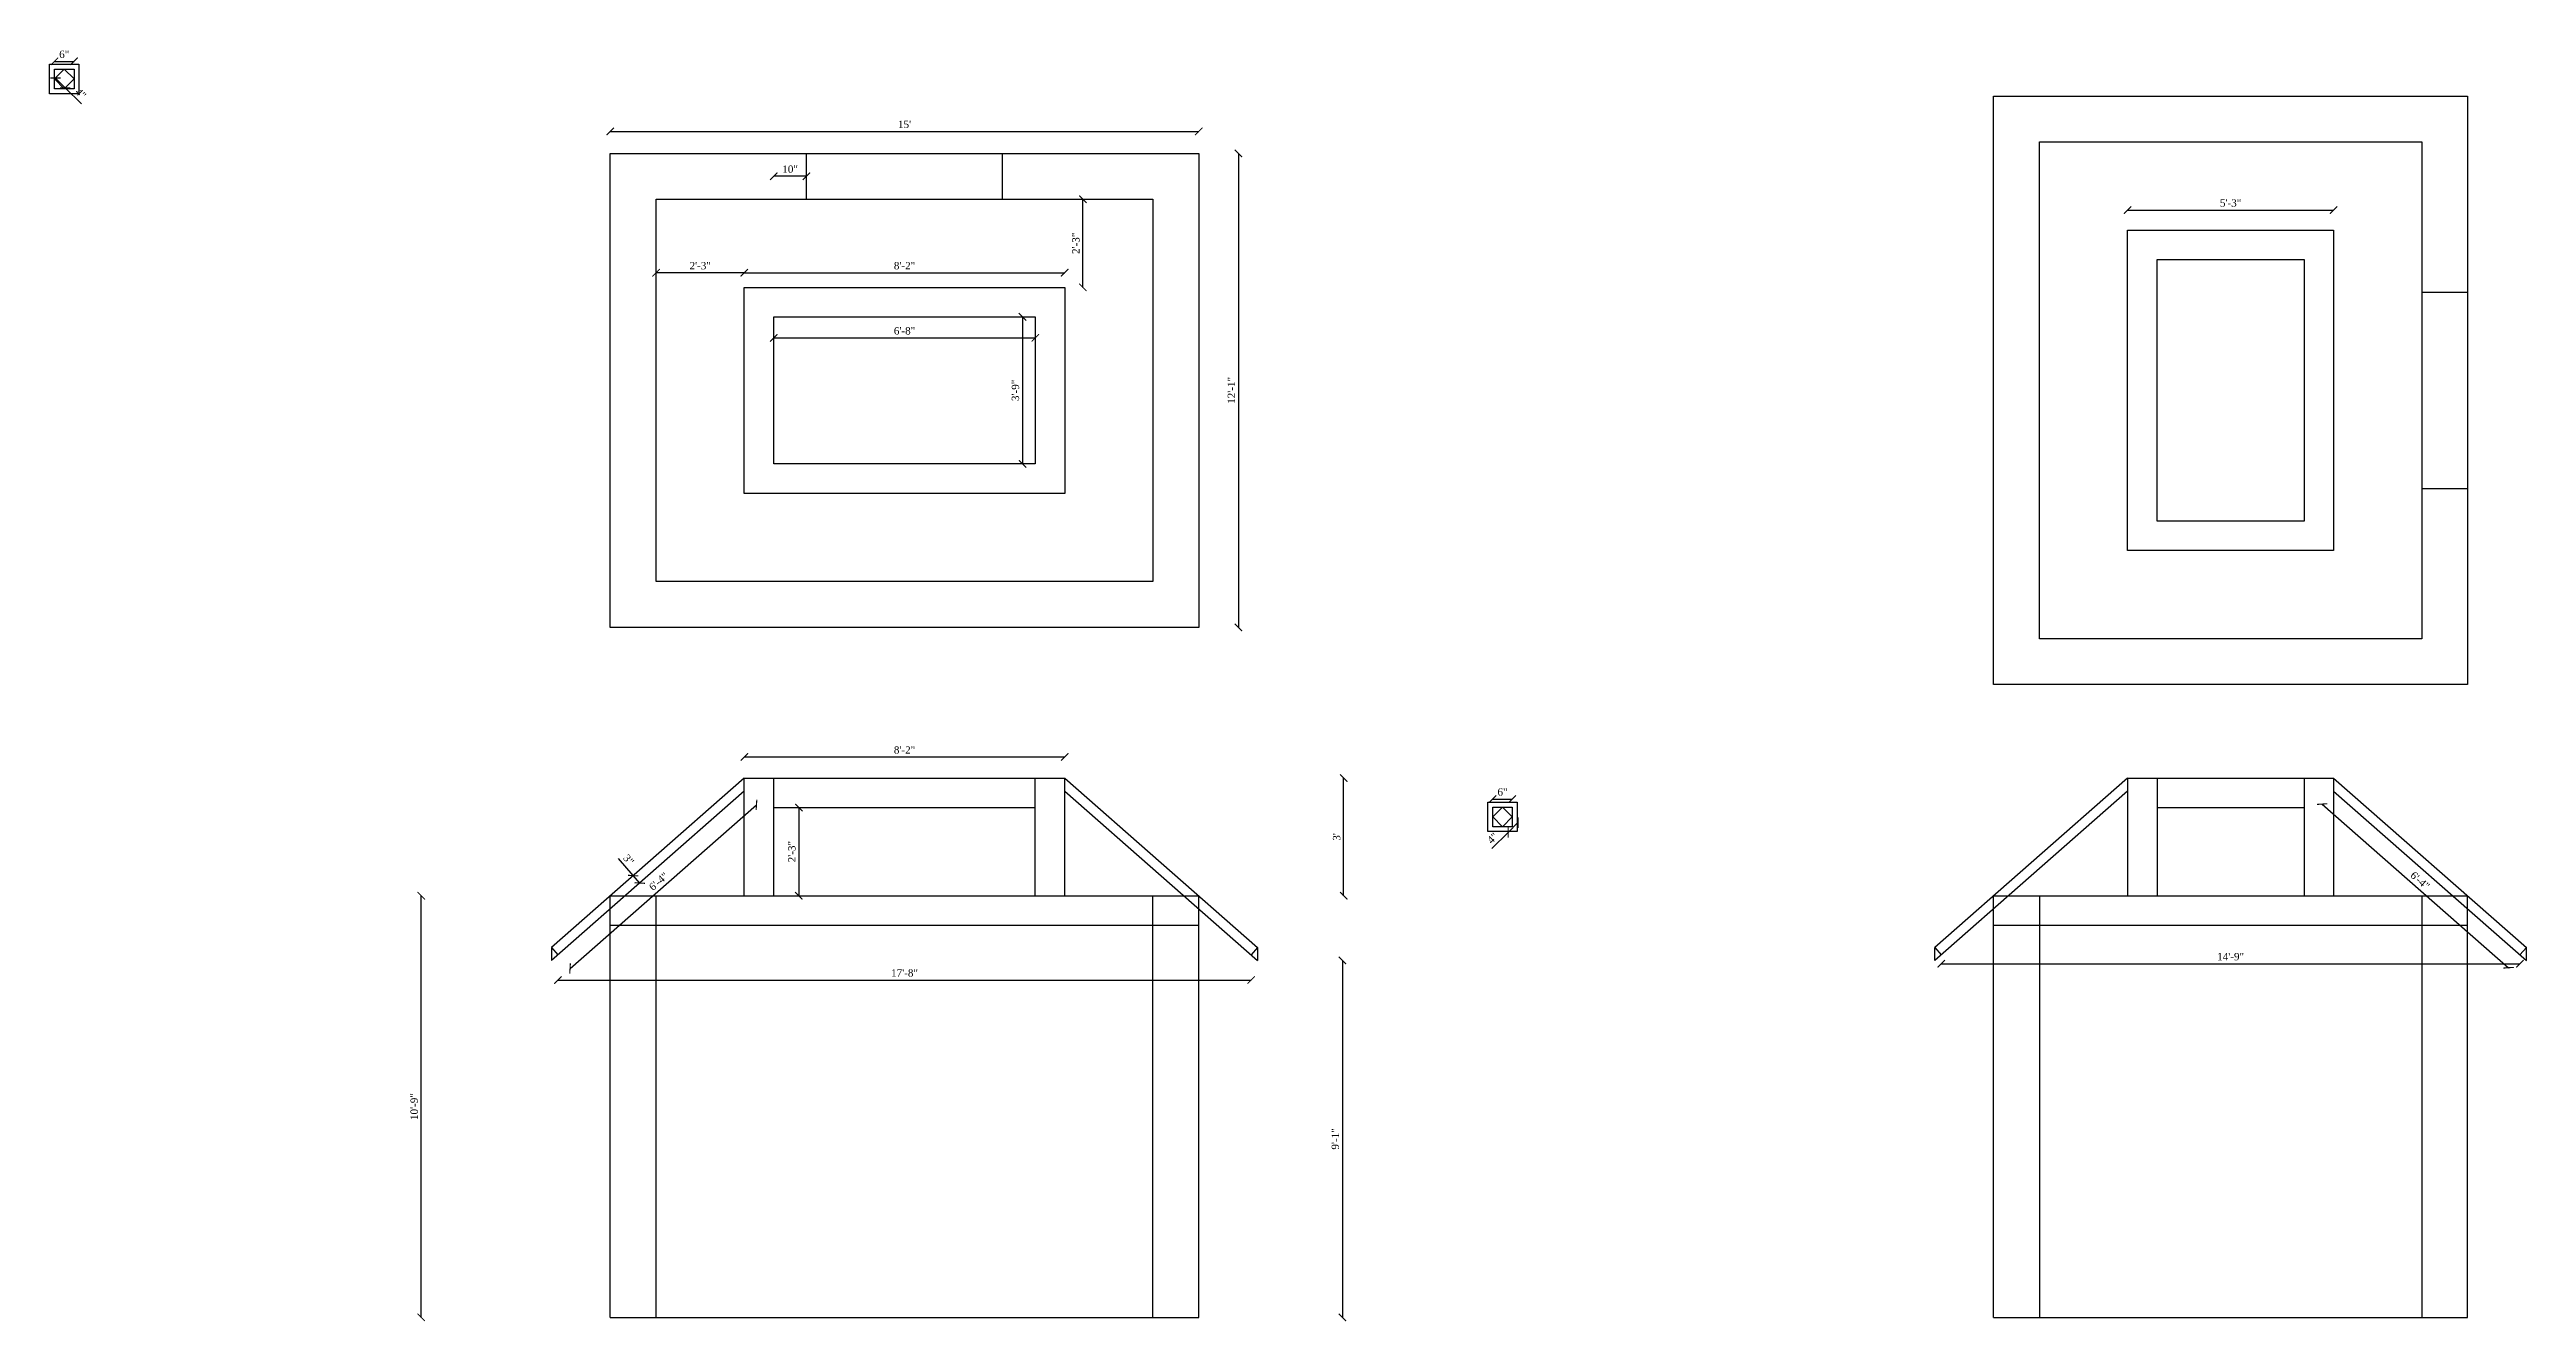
# Model space of a CAD drawing. Header units: inches. Extents: x 58262 to 68316, y -6134 to -3260.
# Drawn here: x 64636 to 65394, y -5198 to -4809 of the extents above; entities that cross this region are included whole.
import ezdxf

# ---------------------------------------------------------------- set-up
doc = ezdxf.new("R2010")
doc.units = ezdxf.units.IN
doc.header["$MEASUREMENT"] = 0
doc.layers.add('ELEVATION', color=6, linetype='Continuous', lineweight=30)
doc.styles.get("Standard").update_dxf_attribs({"font": 'times.ttf'})
doc.dimstyles.get("Standard").update_dxf_attribs({"dimtxt": 2.25, "dimasz": 2.25, "dimexe": 0.18, "dimexo": 0.0625, "dimgap": 1, "dimtad": 1, "dimdec": 1, "dimzin": 0, "dimdsep": 46, "dimlunit": 4, "dimtxsty": 'Standard', "dimblk": 'ARCHTICK', "dimcen": 0.09, "dimse1": 1, "dimse2": 1, "dimadec": 0, "dimazin": 0, "dimtfac": 1, "dimtdec": 1, "dimtofl": 0, "dimtmove": 0, "dimatfit": 3, "dimldrblk": 'ARCHTICK', "dimfxl": 1, "dimtolj": 1, "dimtzin": 0, "dimarcsym": 0})

# ---------------------------------------------------------------- blocks, each defined once
blk = doc.blocks.new('_ArchTick')
at = {"color": 0, "linetype": 'ByBlock', "const_width": 0.15}
blk.add_lwpolyline([(-0.5, -0.5), (0.5, 0.5)], dxfattribs=at)
blk = doc.blocks.new('*D884')
at = {"layer": 'Defpoints', "color": 0, "transparency": 16777216}
for p in [(64637.55, -4814.91), (64643.55, -4812.52), (64643.55, -4814.91)]:
    blk.add_point(p, dxfattribs=at)
at = {"layer": 'ELEVATION', "color": 0, "lineweight": -2, "transparency": 16777216}
blk.add_line((64637.55, -4812.52), (64643.55, -4812.52), dxfattribs=at)
at = {"layer": 'ELEVATION', "color": 0, "lineweight": -2, "transparency": 16777216, "xscale": 2.25, "yscale": 2.25, "zscale": 2.25, "rotation": 180}
blk.add_blockref('_ArchTick', (64637.55, -4812.52), dxfattribs=at)
at = {"layer": 'ELEVATION', "color": 0, "lineweight": -2, "transparency": 16777216, "xscale": 2.25, "yscale": 2.25, "zscale": 2.25}
blk.add_blockref('_ArchTick', (64643.55, -4812.52), dxfattribs=at)
at = {"layer": 'ELEVATION', "color": 0, "transparency": 16777216, "insert": (64640.55, -4810.37), "char_height": 2.25, "attachment_point": 5}
blk.add_mtext('\\A1;6"', dxfattribs=at)
blk = doc.blocks.new('*D885')
at = {"layer": 'Defpoints', "color": 0, "transparency": 16777216}
for p in [(64637.55, -4817.91), (64640.55, -4820.91), (64640.85, -4820.61)]:
    blk.add_point(p, dxfattribs=at)
at = {"layer": 'ELEVATION', "color": 0, "lineweight": -2, "transparency": 16777216}
for p, q in [((64637.85, -4817.61), (64640.85, -4820.61)), ((64640.85, -4820.61), (64645.8, -4825.56))]:
    blk.add_line(p, q, dxfattribs=at)
at = {"layer": 'ELEVATION', "color": 0, "lineweight": -2, "transparency": 16777216, "xscale": 2.25, "yscale": 2.25, "zscale": 2.25}
for p, rotation in [((64637.85, -4817.61), 135), ((64640.85, -4820.61), 315)]:
    blk.add_blockref('_ArchTick', p, dxfattribs=dict(at, rotation=rotation))
at = {"layer": 'ELEVATION', "color": 0, "transparency": 16777216, "insert": (64645.62, -4822.38), "char_height": 2.25, "attachment_point": 5, "rotation": 315}
blk.add_mtext('\\A1;4"', dxfattribs=at)
blk = doc.blocks.new('*D886')
at = {"layer": 'Defpoints', "color": 0, "transparency": 16777216}
for p in [(64749.75, -5067.8), (64821.58, -5067.8), (64821.58, -5196.8)]:
    blk.add_point(p, dxfattribs=at)
at = {"layer": 'ELEVATION', "color": 0, "lineweight": -2, "transparency": 16777216}
blk.add_line((64749.75, -5196.8), (64749.75, -5067.8), dxfattribs=at)
at = {"layer": 'ELEVATION', "color": 0, "lineweight": -2, "transparency": 16777216, "xscale": 2.25, "yscale": 2.25, "zscale": 2.25}
for p, rotation in [((64749.75, -5067.8), 90), ((64749.75, -5196.8), 270)]:
    blk.add_blockref('_ArchTick', p, dxfattribs=dict(at, rotation=rotation))
at = {"layer": 'ELEVATION', "color": 0, "transparency": 16777216, "insert": (64747.6, -5132.3), "char_height": 2.25, "attachment_point": 5, "rotation": 90}
blk.add_mtext('\\A1;10\'-9"', dxfattribs=at)
blk = doc.blocks.new('*D887')
at = {"layer": 'Defpoints', "color": 0, "transparency": 16777216}
for p in [(65005.58, -5087.6), (65011.58, -5196.8), (65031.53, -5196.8)]:
    blk.add_point(p, dxfattribs=at)
at = {"layer": 'ELEVATION', "color": 0, "lineweight": -2, "transparency": 16777216}
blk.add_line((65031.53, -5087.6), (65031.53, -5196.8), dxfattribs=at)
at = {"layer": 'ELEVATION', "color": 0, "lineweight": -2, "transparency": 16777216, "xscale": 2.25, "yscale": 2.25, "zscale": 2.25}
for p, rotation in [((65031.53, -5087.6), 90), ((65031.53, -5196.8), 270)]:
    blk.add_blockref('_ArchTick', p, dxfattribs=dict(at, rotation=rotation))
at = {"layer": 'ELEVATION', "color": 0, "transparency": 16777216, "insert": (65029.38, -5142.2), "char_height": 2.25, "attachment_point": 5, "rotation": 90}
blk.add_mtext('\\A1;9\'-1"', dxfattribs=at)
blk = doc.blocks.new('*D888')
at = {"layer": 'Defpoints', "color": 0, "transparency": 16777216}
for p in [(64848.58, -5035.8), (64852.29, -5040.01), (64791.56, -5085.86)]:
    blk.add_point(p, dxfattribs=at)
at = {"layer": 'ELEVATION', "color": 0, "lineweight": -2, "transparency": 16777216}
blk.add_line((64795.27, -5090.08), (64852.29, -5040.01), dxfattribs=at)
at = {"layer": 'ELEVATION', "color": 0, "lineweight": -2, "transparency": 16777216, "xscale": 2.25, "yscale": 2.25, "zscale": 2.25}
for p, rotation in [((64852.29, -5040.01), 41.28471089455818), ((64795.27, -5090.08), 221.2847108945582)]:
    blk.add_blockref('_ArchTick', p, dxfattribs=dict(at, rotation=rotation))
at = {"layer": 'ELEVATION', "color": 0, "transparency": 16777216, "insert": (64822.36, -5063.43), "char_height": 2.25, "attachment_point": 5, "rotation": 41.28471}
blk.add_mtext('\\A1;6\'-4"', dxfattribs=at)
blk = doc.blocks.new('*D889')
at = {"layer": 'Defpoints', "color": 0, "transparency": 16777216}
for p in [(65334.72, -5035.8), (65388.27, -5089.82), (65391.74, -5085.86)]:
    blk.add_point(p, dxfattribs=at)
at = {"layer": 'ELEVATION', "color": 0, "lineweight": -2, "transparency": 16777216}
blk.add_line((65331.25, -5039.75), (65388.27, -5089.82), dxfattribs=at)
at = {"layer": 'ELEVATION', "color": 0, "lineweight": -2, "transparency": 16777216, "xscale": 2.25, "yscale": 2.25, "zscale": 2.25}
for p, rotation in [((65331.25, -5039.75), 138.7152891052966), ((65388.27, -5089.82), 318.7152891052966)]:
    blk.add_blockref('_ArchTick', p, dxfattribs=dict(at, rotation=rotation))
at = {"layer": 'ELEVATION', "color": 0, "transparency": 16777216, "insert": (65361.17, -5063.17), "char_height": 2.25, "attachment_point": 5, "rotation": 318.71529}
blk.add_mtext('\\A1;6\'-4"', dxfattribs=at)
blk = doc.blocks.new('*D890')
at = {"layer": 'Defpoints', "color": 0, "transparency": 16777216}
for p in [(64946.58, -4877.18), (64848.58, -4881.68), (64946.58, -4881.68)]:
    blk.add_point(p, dxfattribs=at)
at = {"layer": 'ELEVATION', "color": 0, "lineweight": -2, "transparency": 16777216}
blk.add_line((64848.58, -4877.18), (64946.58, -4877.18), dxfattribs=at)
at = {"layer": 'ELEVATION', "color": 0, "lineweight": -2, "transparency": 16777216, "xscale": 2.25, "yscale": 2.25, "zscale": 2.25, "rotation": 180}
blk.add_blockref('_ArchTick', (64848.58, -4877.18), dxfattribs=at)
at = {"layer": 'ELEVATION', "color": 0, "lineweight": -2, "transparency": 16777216, "xscale": 2.25, "yscale": 2.25, "zscale": 2.25}
blk.add_blockref('_ArchTick', (64946.58, -4877.18), dxfattribs=at)
at = {"layer": 'ELEVATION', "color": 0, "transparency": 16777216, "insert": (64897.58, -4875.04), "char_height": 2.25, "attachment_point": 5}
blk.add_mtext('\\A1;8\'-2"', dxfattribs=at)
blk = doc.blocks.new('*D891')
at = {"layer": 'Defpoints', "color": 0, "transparency": 16777216}
for p in [(64937.58, -4890.68), (64933.67, -4935.68), (64937.58, -4935.68)]:
    blk.add_point(p, dxfattribs=at)
at = {"layer": 'ELEVATION', "color": 0, "lineweight": -2, "transparency": 16777216}
blk.add_line((64933.67, -4890.68), (64933.67, -4935.68), dxfattribs=at)
at = {"layer": 'ELEVATION', "color": 0, "lineweight": -2, "transparency": 16777216, "xscale": 2.25, "yscale": 2.25, "zscale": 2.25}
for p, rotation in [((64933.67, -4890.68), 90), ((64933.67, -4935.68), 270)]:
    blk.add_blockref('_ArchTick', p, dxfattribs=dict(at, rotation=rotation))
at = {"layer": 'ELEVATION', "color": 0, "transparency": 16777216, "insert": (64931.52, -4913.18), "char_height": 2.25, "attachment_point": 5, "rotation": 90}
blk.add_mtext('\\A1;3\'-9"', dxfattribs=at)
blk = doc.blocks.new('*D892')
at = {"layer": 'Defpoints', "color": 0, "transparency": 16777216}
for p in [(64791.56, -5085.86), (65003.61, -5085.86), (65003.61, -5093.59)]:
    blk.add_point(p, dxfattribs=at)
at = {"layer": 'ELEVATION', "color": 0, "lineweight": -2, "transparency": 16777216}
blk.add_line((64791.56, -5093.59), (65003.61, -5093.59), dxfattribs=at)
at = {"layer": 'ELEVATION', "color": 0, "lineweight": -2, "transparency": 16777216, "xscale": 2.25, "yscale": 2.25, "zscale": 2.25, "rotation": 180}
blk.add_blockref('_ArchTick', (64791.56, -5093.59), dxfattribs=at)
at = {"layer": 'ELEVATION', "color": 0, "lineweight": -2, "transparency": 16777216, "xscale": 2.25, "yscale": 2.25, "zscale": 2.25}
blk.add_blockref('_ArchTick', (65003.61, -5093.59), dxfattribs=at)
at = {"layer": 'ELEVATION', "color": 0, "transparency": 16777216, "insert": (64897.58, -5091.44), "char_height": 2.25, "attachment_point": 5}
blk.add_mtext('\\A1;17\'-8"', dxfattribs=at)
blk = doc.blocks.new('*D893')
at = {"layer": 'Defpoints', "color": 0, "transparency": 16777216}
for p in [(65214.7, -5085.86), (65391.74, -5085.86), (65391.74, -5088.58)]:
    blk.add_point(p, dxfattribs=at)
at = {"layer": 'ELEVATION', "color": 0, "lineweight": -2, "transparency": 16777216}
blk.add_line((65214.7, -5088.58), (65391.74, -5088.58), dxfattribs=at)
at = {"layer": 'ELEVATION', "color": 0, "lineweight": -2, "transparency": 16777216, "xscale": 2.25, "yscale": 2.25, "zscale": 2.25, "rotation": 180}
blk.add_blockref('_ArchTick', (65214.7, -5088.58), dxfattribs=at)
at = {"layer": 'ELEVATION', "color": 0, "lineweight": -2, "transparency": 16777216, "xscale": 2.25, "yscale": 2.25, "zscale": 2.25}
blk.add_blockref('_ArchTick', (65391.74, -5088.58), dxfattribs=at)
at = {"layer": 'ELEVATION', "color": 0, "transparency": 16777216, "insert": (65303.22, -5086.43), "char_height": 2.25, "attachment_point": 5}
blk.add_mtext('\\A1;14\'-9"', dxfattribs=at)
blk = doc.blocks.new('*D894')
at = {"layer": 'Defpoints', "color": 0, "transparency": 16777216}
for p in [(65271.72, -4864.18), (65334.72, -4858), (65334.72, -4864.18)]:
    blk.add_point(p, dxfattribs=at)
at = {"layer": 'ELEVATION', "color": 0, "lineweight": -2, "transparency": 16777216}
blk.add_line((65271.72, -4858), (65334.72, -4858), dxfattribs=at)
at = {"layer": 'ELEVATION', "color": 0, "lineweight": -2, "transparency": 16777216, "xscale": 2.25, "yscale": 2.25, "zscale": 2.25, "rotation": 180}
blk.add_blockref('_ArchTick', (65271.72, -4858), dxfattribs=at)
at = {"layer": 'ELEVATION', "color": 0, "lineweight": -2, "transparency": 16777216, "xscale": 2.25, "yscale": 2.25, "zscale": 2.25}
blk.add_blockref('_ArchTick', (65334.72, -4858), dxfattribs=at)
at = {"layer": 'ELEVATION', "color": 0, "transparency": 16777216, "insert": (65303.22, -4855.85), "char_height": 2.25, "attachment_point": 5}
blk.add_mtext('\\A1;5\'-3"', dxfattribs=at)
blk = doc.blocks.new('*D895')
at = {"layer": 'Defpoints', "color": 0, "transparency": 16777216}
for p in [(64857.58, -5040.8), (64857.58, -5067.8), (64865.26, -5067.8)]:
    blk.add_point(p, dxfattribs=at)
at = {"layer": 'ELEVATION', "color": 0, "lineweight": -2, "transparency": 16777216}
blk.add_line((64865.26, -5040.8), (64865.26, -5067.8), dxfattribs=at)
at = {"layer": 'ELEVATION', "color": 0, "lineweight": -2, "transparency": 16777216, "xscale": 2.25, "yscale": 2.25, "zscale": 2.25}
for p, rotation in [((64865.26, -5040.8), 90), ((64865.26, -5067.8), 270)]:
    blk.add_blockref('_ArchTick', p, dxfattribs=dict(at, rotation=rotation))
at = {"layer": 'ELEVATION', "color": 0, "transparency": 16777216, "insert": (64863.12, -5054.3), "char_height": 2.25, "attachment_point": 5, "rotation": 90}
blk.add_mtext('\\A1;2\'-3"', dxfattribs=at)
blk = doc.blocks.new('*D896')
at = {"layer": 'Defpoints', "color": 0, "transparency": 16777216}
for p in [(65083.5, -5038.22), (65077.5, -5040.69), (65083.5, -5040.69)]:
    blk.add_point(p, dxfattribs=at)
at = {"layer": 'ELEVATION', "color": 0, "lineweight": -2, "transparency": 16777216}
blk.add_line((65077.5, -5038.22), (65083.5, -5038.22), dxfattribs=at)
at = {"layer": 'ELEVATION', "color": 0, "lineweight": -2, "transparency": 16777216, "xscale": 2.25, "yscale": 2.25, "zscale": 2.25, "rotation": 180}
blk.add_blockref('_ArchTick', (65077.5, -5038.22), dxfattribs=at)
at = {"layer": 'ELEVATION', "color": 0, "lineweight": -2, "transparency": 16777216, "xscale": 2.25, "yscale": 2.25, "zscale": 2.25}
blk.add_blockref('_ArchTick', (65083.5, -5038.22), dxfattribs=at)
at = {"layer": 'ELEVATION', "color": 0, "transparency": 16777216, "insert": (65080.5, -5036.07), "char_height": 2.25, "attachment_point": 5}
blk.add_mtext('\\A1;6"', dxfattribs=at)
blk = doc.blocks.new('*D897')
at = {"layer": 'Defpoints', "color": 0, "transparency": 16777216}
for p in [(65083.5, -5043.69), (65080.5, -5046.69), (65082.23, -5048.43)]:
    blk.add_point(p, dxfattribs=at)
at = {"layer": 'ELEVATION', "color": 0, "lineweight": -2, "transparency": 16777216}
for p, q in [((65085.23, -5045.43), (65082.23, -5048.43)), ((65082.23, -5048.43), (65077.28, -5053.37))]:
    blk.add_line(p, q, dxfattribs=at)
at = {"layer": 'ELEVATION', "color": 0, "lineweight": -2, "transparency": 16777216, "xscale": 2.25, "yscale": 2.25, "zscale": 2.25}
for p, rotation in [((65085.23, -5045.43), 45), ((65082.23, -5048.43), 225)]:
    blk.add_blockref('_ArchTick', p, dxfattribs=dict(at, rotation=rotation))
at = {"layer": 'ELEVATION', "color": 0, "transparency": 16777216, "insert": (65077.46, -5050.19), "char_height": 2.25, "attachment_point": 5, "rotation": 45}
blk.add_mtext('\\A1;4"', dxfattribs=at)
blk = doc.blocks.new('*D898')
at = {"layer": 'Defpoints', "color": 0, "transparency": 16777216}
for p in [(64857.58, -4890.68), (64937.58, -4890.68), (64937.58, -4897.13)]:
    blk.add_point(p, dxfattribs=at)
at = {"layer": 'ELEVATION', "color": 0, "lineweight": -2, "transparency": 16777216}
blk.add_line((64857.58, -4897.13), (64937.58, -4897.13), dxfattribs=at)
at = {"layer": 'ELEVATION', "color": 0, "lineweight": -2, "transparency": 16777216, "xscale": 2.25, "yscale": 2.25, "zscale": 2.25, "rotation": 180}
blk.add_blockref('_ArchTick', (64857.58, -4897.13), dxfattribs=at)
at = {"layer": 'ELEVATION', "color": 0, "lineweight": -2, "transparency": 16777216, "xscale": 2.25, "yscale": 2.25, "zscale": 2.25}
blk.add_blockref('_ArchTick', (64937.58, -4897.13), dxfattribs=at)
at = {"layer": 'ELEVATION', "color": 0, "transparency": 16777216, "insert": (64897.58, -4894.98), "char_height": 2.25, "attachment_point": 5}
blk.add_mtext('\\A1;6\'-8"', dxfattribs=at)
blk = doc.blocks.new('*D899')
at = {"layer": 'Defpoints', "color": 0, "transparency": 16777216}
for p in [(64937.58, -5031.8), (65031.91, -5031.8), (64937.58, -5067.8)]:
    blk.add_point(p, dxfattribs=at)
at = {"layer": 'ELEVATION', "color": 0, "lineweight": -2, "transparency": 16777216}
blk.add_line((65031.91, -5067.8), (65031.91, -5031.8), dxfattribs=at)
at = {"layer": 'ELEVATION', "color": 0, "lineweight": -2, "transparency": 16777216, "xscale": 2.25, "yscale": 2.25, "zscale": 2.25}
for p, rotation in [((65031.91, -5031.8), 90), ((65031.91, -5067.8), 270)]:
    blk.add_blockref('_ArchTick', p, dxfattribs=dict(at, rotation=rotation))
at = {"layer": 'ELEVATION', "color": 0, "transparency": 16777216, "insert": (65029.76, -5049.8), "char_height": 2.25, "attachment_point": 5, "rotation": 90}
blk.add_mtext("\\A1;3'", dxfattribs=at)
blk = doc.blocks.new('*D900')
at = {"layer": 'Defpoints', "color": 0, "transparency": 16777216}
for p in [(64857.58, -4847.64), (64867.58, -4854.68), (64857.58, -4890.68)]:
    blk.add_point(p, dxfattribs=at)
at = {"layer": 'ELEVATION', "color": 0, "lineweight": -2, "transparency": 16777216}
blk.add_line((64867.58, -4847.64), (64857.58, -4847.64), dxfattribs=at)
at = {"layer": 'ELEVATION', "color": 0, "lineweight": -2, "transparency": 16777216, "xscale": 2.25, "yscale": 2.25, "zscale": 2.25, "rotation": 180}
blk.add_blockref('_ArchTick', (64857.58, -4847.64), dxfattribs=at)
at = {"layer": 'ELEVATION', "color": 0, "lineweight": -2, "transparency": 16777216, "xscale": 2.25, "yscale": 2.25, "zscale": 2.25}
blk.add_blockref('_ArchTick', (64867.58, -4847.64), dxfattribs=at)
at = {"layer": 'ELEVATION', "color": 0, "transparency": 16777216, "insert": (64862.58, -4845.5), "char_height": 2.25, "attachment_point": 5}
blk.add_mtext('\\A1;10"', dxfattribs=at)
blk = doc.blocks.new('*D901')
at = {"layer": 'Defpoints', "color": 0, "transparency": 16777216}
for p in [(64821.58, -4877.18), (64821.58, -4881.68), (64848.58, -4881.68)]:
    blk.add_point(p, dxfattribs=at)
at = {"layer": 'ELEVATION', "color": 0, "lineweight": -2, "transparency": 16777216}
blk.add_line((64848.58, -4877.18), (64821.58, -4877.18), dxfattribs=at)
at = {"layer": 'ELEVATION', "color": 0, "lineweight": -2, "transparency": 16777216, "xscale": 2.25, "yscale": 2.25, "zscale": 2.25, "rotation": 180}
blk.add_blockref('_ArchTick', (64821.58, -4877.18), dxfattribs=at)
at = {"layer": 'ELEVATION', "color": 0, "lineweight": -2, "transparency": 16777216, "xscale": 2.25, "yscale": 2.25, "zscale": 2.25}
blk.add_blockref('_ArchTick', (64848.58, -4877.18), dxfattribs=at)
at = {"layer": 'ELEVATION', "color": 0, "transparency": 16777216, "insert": (64835.08, -4875.04), "char_height": 2.25, "attachment_point": 5}
blk.add_mtext('\\A1;2\'-3"', dxfattribs=at)
blk = doc.blocks.new('*D902')
at = {"layer": 'Defpoints', "color": 0, "transparency": 16777216}
for p in [(64946.58, -4854.68), (64952.14, -4854.68), (64946.58, -4881.68)]:
    blk.add_point(p, dxfattribs=at)
at = {"layer": 'ELEVATION', "color": 0, "lineweight": -2, "transparency": 16777216}
blk.add_line((64952.14, -4881.68), (64952.14, -4854.68), dxfattribs=at)
at = {"layer": 'ELEVATION', "color": 0, "lineweight": -2, "transparency": 16777216, "xscale": 2.25, "yscale": 2.25, "zscale": 2.25}
for p, rotation in [((64952.14, -4854.68), 90), ((64952.14, -4881.68), 270)]:
    blk.add_blockref('_ArchTick', p, dxfattribs=dict(at, rotation=rotation))
at = {"layer": 'ELEVATION', "color": 0, "transparency": 16777216, "insert": (64950, -4868.18), "char_height": 2.25, "attachment_point": 5, "rotation": 90}
blk.add_mtext('\\A1;2\'-3"', dxfattribs=at)
blk = doc.blocks.new('*D903')
at = {"layer": 'Defpoints', "color": 0, "transparency": 16777216}
for p in [(64810.15, -5065.55), (64812.13, -5067.8), (64814.6, -5061.64)]:
    blk.add_point(p, dxfattribs=at)
at = {"layer": 'ELEVATION', "color": 0, "lineweight": -2, "transparency": 16777216}
for p, q in [((64814.6, -5061.64), (64810.04, -5056.45)), ((64816.58, -5063.9), (64814.6, -5061.64))]:
    blk.add_line(p, q, dxfattribs=at)
at = {"layer": 'ELEVATION', "color": 0, "lineweight": -2, "transparency": 16777216, "xscale": 2.25, "yscale": 2.25, "zscale": 2.25}
for p, rotation in [((64814.6, -5061.64), 131.2847108946808), ((64816.58, -5063.9), 311.2847108946808)]:
    blk.add_blockref('_ArchTick', p, dxfattribs=dict(at, rotation=rotation))
at = {"layer": 'ELEVATION', "color": 0, "transparency": 16777216, "insert": (64813.19, -5056.79), "char_height": 2.25, "attachment_point": 5, "rotation": 311.28471}
blk.add_mtext('\\A1;3"', dxfattribs=at)
blk = doc.blocks.new('*D904')
at = {"layer": 'Defpoints', "color": 0, "transparency": 16777216}
for p in [(64987.58, -4833.94), (64807.58, -4840.68), (64987.58, -4840.68)]:
    blk.add_point(p, dxfattribs=at)
at = {"layer": 'ELEVATION', "color": 0, "lineweight": -2, "transparency": 16777216}
blk.add_line((64807.58, -4833.94), (64987.58, -4833.94), dxfattribs=at)
at = {"layer": 'ELEVATION', "color": 0, "lineweight": -2, "transparency": 16777216, "xscale": 2.25, "yscale": 2.25, "zscale": 2.25, "rotation": 180}
blk.add_blockref('_ArchTick', (64807.58, -4833.94), dxfattribs=at)
at = {"layer": 'ELEVATION', "color": 0, "lineweight": -2, "transparency": 16777216, "xscale": 2.25, "yscale": 2.25, "zscale": 2.25}
blk.add_blockref('_ArchTick', (64987.58, -4833.94), dxfattribs=at)
at = {"layer": 'ELEVATION', "color": 0, "transparency": 16777216, "insert": (64897.58, -4831.8), "char_height": 2.25, "attachment_point": 5}
blk.add_mtext("\\A1;15'", dxfattribs=at)
blk = doc.blocks.new('*D905')
at = {"layer": 'Defpoints', "color": 0, "transparency": 16777216}
for p in [(64987.58, -4840.68), (64987.58, -4985.68), (64999.7, -4985.68)]:
    blk.add_point(p, dxfattribs=at)
at = {"layer": 'ELEVATION', "color": 0, "lineweight": -2, "transparency": 16777216}
blk.add_line((64999.7, -4840.68), (64999.7, -4985.68), dxfattribs=at)
at = {"layer": 'ELEVATION', "color": 0, "lineweight": -2, "transparency": 16777216, "xscale": 2.25, "yscale": 2.25, "zscale": 2.25}
for p, rotation in [((64999.7, -4840.68), 90), ((64999.7, -4985.68), 270)]:
    blk.add_blockref('_ArchTick', p, dxfattribs=dict(at, rotation=rotation))
at = {"layer": 'ELEVATION', "color": 0, "transparency": 16777216, "insert": (64997.57, -4913.18), "char_height": 2.25, "attachment_point": 5, "rotation": 90}
blk.add_mtext('\\A1;12\'-1"', dxfattribs=at)
blk = doc.blocks.new('*D921')
at = {"layer": 'Defpoints', "color": 0, "transparency": 16777216}
for p in [(64946.58, -5025.33), (64848.58, -5031.8), (64946.58, -5031.8)]:
    blk.add_point(p, dxfattribs=at)
at = {"layer": 'ELEVATION', "color": 0, "lineweight": -2, "transparency": 16777216}
blk.add_line((64848.58, -5025.33), (64946.58, -5025.33), dxfattribs=at)
at = {"layer": 'ELEVATION', "color": 0, "lineweight": -2, "transparency": 16777216, "xscale": 2.25, "yscale": 2.25, "zscale": 2.25, "rotation": 180}
blk.add_blockref('_ArchTick', (64848.58, -5025.33), dxfattribs=at)
at = {"layer": 'ELEVATION', "color": 0, "lineweight": -2, "transparency": 16777216, "xscale": 2.25, "yscale": 2.25, "zscale": 2.25}
blk.add_blockref('_ArchTick', (64946.58, -5025.33), dxfattribs=at)
at = {"layer": 'ELEVATION', "color": 0, "transparency": 16777216, "insert": (64897.58, -5023.19), "char_height": 2.25, "attachment_point": 5}
blk.add_mtext('\\A1;8\'-2"', dxfattribs=at)

msp = doc.modelspace()

# ---------------------------------------------------------------- linework, layer by layer
at = {"layer": 'ELEVATION'}
for p, q in [((64640.55, -4814.91), (64637.55, -4817.91)), ((64637.55, -4817.91), (64640.55, -4820.91)), ((64643.55, -4817.91), (64640.55, -4814.91)), ((64640.55, -4820.91), (64643.55, -4817.91)), ((64867.58, -4854.68), (64867.58, -4840.68)), ((64927.58, -4854.68), (64927.58, -4840.68)), ((65271.72, -4962.18), (65271.72, -4864.18)), ((65271.72, -4864.18), (65334.72, -4864.18)), ((65334.72, -4864.18), (65334.72, -4962.18)), ((65280.72, -4953.18), (65280.72, -4873.18)), ((65280.72, -4873.18), (65325.72, -4873.18)), ((65325.72, -4873.18), (65325.72, -4953.18)), ((64848.58, -4881.68), (64946.58, -4881.68)), ((64848.58, -4944.68), (64848.58, -4881.68)), ((64946.58, -4881.68), (64946.58, -4944.68)), ((65361.72, -4883.18), (65375.72, -4883.18)), ((64857.58, -4890.68), (64937.58, -4890.68)), ((64857.58, -4935.68), (64857.58, -4890.68)), ((64937.58, -4890.68), (64937.58, -4935.68)), ((64937.58, -4935.68), (64857.58, -4935.68)), ((64946.58, -4944.68), (64848.58, -4944.68)), ((65361.72, -4943.18), (65375.72, -4943.18)), ((65325.72, -4953.18), (65280.72, -4953.18)), ((65334.72, -4962.18), (65271.72, -4962.18)), ((64848.58, -5031.8), (64789.58, -5083.61)), ((64848.58, -5035.8), (64789.58, -5087.6)), ((64848.58, -5067.8), (64848.58, -5031.8)), ((64848.58, -5031.8), (64857.58, -5031.8)), ((64857.58, -5067.8), (64857.58, -5031.8)), ((64857.58, -5031.8), (64937.58, -5031.8)), ((64937.58, -5067.8), (64937.58, -5031.8)), ((64937.58, -5031.8), (64946.58, -5031.8)), ((64946.58, -5067.8), (64946.58, -5031.8)), ((64946.58, -5031.8), (65005.58, -5083.61)), ((64946.58, -5035.8), (65005.58, -5087.6)), ((65271.72, -5031.8), (65212.72, -5083.61)), ((65271.72, -5035.8), (65212.72, -5087.6)), ((65271.72, -5031.8), (65271.72, -5067.8)), ((65271.72, -5031.8), (65334.72, -5031.8)), ((65280.72, -5031.8), (65280.72, -5067.8)), ((65325.72, -5031.8), (65325.72, -5067.8)), ((65334.72, -5031.8), (65334.72, -5067.8)), ((65334.72, -5031.8), (65393.72, -5083.61)), ((65334.72, -5035.8), (65393.72, -5087.6)), ((64857.58, -5040.8), (64937.58, -5040.8)), ((65077.5, -5043.69), (65080.5, -5040.69)), ((65080.5, -5046.69), (65077.5, -5043.69)), ((65080.5, -5040.69), (65083.5, -5043.69)), ((65083.5, -5043.69), (65080.5, -5046.69)), ((65280.72, -5040.8), (65325.72, -5040.8)), ((64807.58, -5067.8), (64987.58, -5067.8)), ((64807.58, -5196.8), (64807.58, -5067.8)), ((64821.58, -5196.8), (64821.58, -5067.8)), ((64973.58, -5196.8), (64973.58, -5067.8)), ((64987.58, -5196.8), (64987.58, -5067.8)), ((65230.72, -5196.8), (65230.72, -5067.8)), ((65230.72, -5067.8), (65375.72, -5067.8)), ((65244.72, -5067.8), (65244.72, -5196.8)), ((65361.72, -5067.8), (65361.72, -5196.8)), ((65375.72, -5196.8), (65375.72, -5067.8)), ((64789.58, -5083.61), (64789.58, -5087.6)), ((64789.58, -5083.61), (64791.56, -5085.86)), ((64807.58, -5076.8), (64987.58, -5076.8)), ((65005.58, -5083.61), (65003.61, -5085.86)), ((65005.58, -5083.61), (65005.58, -5087.6)), ((65212.72, -5087.6), (65212.72, -5083.61)), ((65212.72, -5083.61), (65214.7, -5085.86)), ((65230.72, -5076.8), (65375.72, -5076.8)), ((65393.72, -5083.61), (65391.74, -5085.86)), ((65393.72, -5087.6), (65393.72, -5083.61)), ((64807.58, -5196.8), (64987.58, -5196.8)), ((65230.72, -5196.8), (65375.72, -5196.8))]:
    msp.add_line(p, q, dxfattribs=at)
for points in [[(64636.05, -4813.41), (64645.05, -4813.41), (64645.05, -4822.41), (64636.05, -4822.41)], [(64637.55, -4814.91), (64643.55, -4814.91), (64643.55, -4820.91), (64637.55, -4820.91)], [(65375.72, -4823.18), (65375.72, -5003.18), (65230.72, -5003.18), (65230.72, -4823.18)], [(64807.58, -4840.68), (64987.58, -4840.68), (64987.58, -4985.68), (64807.58, -4985.68)], [(65361.72, -4837.18), (65361.72, -4989.18), (65244.72, -4989.18), (65244.72, -4837.18)], [(64821.58, -4854.68), (64973.58, -4854.68), (64973.58, -4971.68), (64821.58, -4971.68)], [(65076, -5039.19), (65085, -5039.19), (65085, -5048.19), (65076, -5048.19)], [(65077.5, -5040.69), (65083.5, -5040.69), (65083.5, -5046.69), (65077.5, -5046.69)]]:
    msp.add_lwpolyline(points, close=True, dxfattribs=at)

# ---------------------------------------------------------------- dimensions: what is measured, and where the dimension line sits
for base, p1, p2, picture, middle in [((64643.55, -4812.52), (64637.55, -4814.91), (64643.55, -4814.91), '*D884', (64640.55, -4810.37)), ((64987.58, -4833.94), (64807.58, -4840.68), (64987.58, -4840.68), '*D904', (64897.58, -4831.8)), ((64857.58, -4847.64), (64867.58, -4854.68), (64857.58, -4890.68), '*D900', (64862.58, -4845.5)), ((65334.72, -4858), (65271.72, -4864.18), (65334.72, -4864.18), '*D894', (65303.22, -4855.85)), ((64821.58, -4877.18), (64848.58, -4881.68), (64821.58, -4881.68), '*D901', (64835.08, -4875.04)), ((64946.58, -4877.18), (64848.58, -4881.68), (64946.58, -4881.68), '*D890', (64897.58, -4875.04)), ((64937.58, -4897.13), (64857.58, -4890.68), (64937.58, -4890.68), '*D898', (64897.58, -4894.98)), ((64946.58, -5025.33), (64848.58, -5031.8), (64946.58, -5031.8), '*D921', (64897.58, -5023.19)), ((65083.5, -5038.22), (65077.5, -5040.69), (65083.5, -5040.69), '*D896', (65080.5, -5036.07)), ((65003.6051, -5093.5853), (64791.5639, -5085.862), (65003.6051, -5085.862), '*D892', (64897.5845, -5091.4376)), ((65391.74, -5088.58), (65214.7, -5085.86), (65391.74, -5085.86), '*D893', (65303.22, -5086.43))]:
    dim = msp.add_linear_dim(base=base, p1=p1, p2=p2, dimstyle='Standard', dxfattribs=at)
    dim.commit()
    dim.dimension.update_dxf_attribs({"geometry": picture, "text_midpoint": middle})
for p1, p2, distance, picture, middle in [((64637.55, -4817.91), (64640.55, -4820.91), 0.43, '*D885', (64645.62, -4822.38)), ((64791.56, -5085.86), (64848.58, -5035.8), -5.61, '*D888', (64822.36, -5063.43)), ((65334.72, -5035.8), (65391.74, -5085.86), -5.26, '*D889', (65361.17, -5063.17)), ((65083.5, -5043.69), (65080.5, -5046.69), 2.45, '*D897', (65077.46, -5050.19)), ((64812.13, -5067.8), (64810.15, -5065.55), -5.92, '*D903', (64813.19, -5056.79))]:
    dim = msp.add_aligned_dim(p1=p1, p2=p2, distance=distance, dimstyle='Standard', dxfattribs=at)
    dim.commit()
    dim.dimension.update_dxf_attribs({"geometry": picture, "text_midpoint": middle})
for base, p1, p2, picture, middle in [((64999.7, -4985.68), (64987.58, -4840.68), (64987.58, -4985.68), '*D905', (64997.57, -4913.18)), ((64952.14, -4854.68), (64946.58, -4881.68), (64946.58, -4854.68), '*D902', (64950, -4868.18)), ((64933.67, -4935.68), (64937.58, -4890.68), (64937.58, -4935.68), '*D891', (64931.52, -4913.18)), ((65031.91, -5031.8), (64937.58, -5067.8), (64937.58, -5031.8), '*D899', (65029.76, -5049.8)), ((64865.26, -5067.8), (64857.58, -5040.8), (64857.58, -5067.8), '*D895', (64863.12, -5054.3)), ((64749.75, -5067.8), (64821.58, -5196.8), (64821.58, -5067.8), '*D886', (64747.6, -5132.3)), ((65031.53, -5196.8), (65005.58, -5087.6), (65011.58, -5196.8), '*D887', (65029.38, -5142.2))]:
    dim = msp.add_linear_dim(base=base, p1=p1, p2=p2, angle=90, dimstyle='Standard', dxfattribs=at)
    dim.commit()
    dim.dimension.update_dxf_attribs({"geometry": picture, "text_midpoint": middle})

doc.saveas('drawing.dxf')
